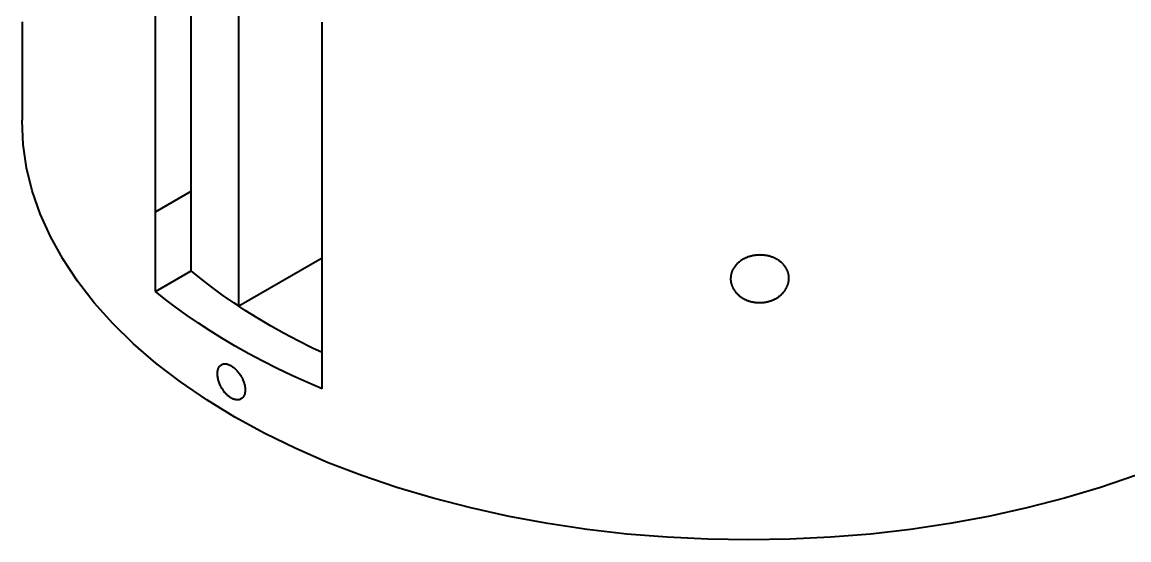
# Model space of a CAD drawing. Header units: inches. Extents: x 0.3 to 10.7, y 0.3 to 8.2.
# Drawn here: x 6.563 to 8.752, y 4.774 to 5.798 of the extents above; entities that cross this region are included whole.
import ezdxf

# ---------------------------------------------------------------- set-up
doc = ezdxf.new("R2010")
doc.units = ezdxf.units.IN
doc.header["$LTSCALE"] = 0.03937
doc.header["$MEASUREMENT"] = 0
doc.layers.add('Geometries', color=7, linetype='Continuous')

msp = doc.modelspace()

# ---------------------------------------------------------------- linework, layer by layer
at = {"layer": 'Geometries', "linetype": 'Continuous', "lineweight": 40}
for p, q in [((6.8267, 5.4229), (6.827, 5.9908)), ((6.8974, 5.4637), (6.8976, 5.9379)), ((6.9909, 5.8794), (6.9909, 5.2365)), ((7.1563, 5.3311), (7.1566, 5.7983)), ((6.563, 5.6031), (6.563, 5.604)), ((6.8267, 5.4229), (6.8974, 5.4637)), ((6.8975, 5.306), (6.8974, 5.4637)), ((6.8268, 5.2652), (6.8267, 5.4229)), ((7.1563, 5.3311), (6.9914, 5.2362)), ((7.1562, 5.2304), (7.1563, 5.3311)), ((6.8268, 5.2652), (6.8975, 5.306)), ((8.0795, 5.2913), (8.0795, 5.2913)), ((6.9913, 5.2361), (6.9909, 5.2365)), ((7.1563, 5.1443), (7.1562, 5.2304)), ((7.1564, 5.0726), (7.1563, 5.1443))]:
    msp.add_line(p, q, dxfattribs=at)
at = {"layer": 'Geometries', "linetype": 'Continuous', "lineweight": 40, "flags": 128}
for points in [[(6.5632, 5.799), (6.5632, 5.7951), (6.5632, 5.7911), (6.5632, 5.7872), (6.5632, 5.7834), (6.5632, 5.7796), (6.5632, 5.7758), (6.5631, 5.772), (6.5631, 5.7683), (6.5631, 5.7635), (6.5631, 5.7586), (6.5631, 5.7538), (6.5631, 5.7491), (6.5631, 5.7443), (6.5631, 5.7396), (6.5631, 5.7349), (6.5631, 5.7297), (6.5631, 5.7245), (6.5631, 5.7194), (6.5631, 5.7143), (6.5631, 5.7092), (6.5631, 5.7027), (6.5631, 5.6962), (6.5631, 5.6898), (6.5631, 5.6834), (6.5631, 5.6769), (6.5631, 5.6753), (6.5631, 5.6738), (6.5631, 5.6722), (6.5631, 5.6706), (6.5631, 5.6691), (6.5631, 5.6676), (6.563, 5.6661), (6.563, 5.6647), (6.563, 5.6632), (6.563, 5.6615), (6.563, 5.6599), (6.563, 5.6582), (6.563, 5.6566), (6.563, 5.655), (6.563, 5.6534), (6.563, 5.652), (6.563, 5.6507), (6.563, 5.6494), (6.563, 5.6481), (6.563, 5.6469), (6.563, 5.6461), (6.563, 5.6454), (6.563, 5.6447), (6.563, 5.6441), (6.563, 5.6434), (6.563, 5.6426), (6.563, 5.6419), (6.563, 5.6411), (6.563, 5.6403), (6.563, 5.6395), (6.563, 5.6387), (6.563, 5.6379), (6.563, 5.637), (6.563, 5.6361), (6.563, 5.6351), (6.563, 5.6341), (6.563, 5.633), (6.563, 5.6319), (6.563, 5.6308), (6.563, 5.6298), (6.563, 5.6288), (6.563, 5.6277), (6.563, 5.6266), (6.563, 5.6255), (6.563, 5.6244), (6.563, 5.6232), (6.563, 5.622), (6.563, 5.6206), (6.563, 5.6193), (6.563, 5.6179), (6.563, 5.6166), (6.563, 5.6151), (6.563, 5.6137), (6.563, 5.6122), (6.563, 5.6108), (6.563, 5.6092), (6.563, 5.6077), (6.563, 5.6062), (6.563, 5.6046), (6.563, 5.604)], [(8.7649, 4.9007), (8.6958, 4.8772), (8.6241, 4.8559), (8.5499, 4.8368), (8.474, 4.82), (8.3973, 4.8058), (8.3196, 4.7942), (8.241, 4.7852), (8.1616, 4.7788), (8.0812, 4.7749), (8, 4.7736), (7.9188, 4.7749), (7.8385, 4.7788), (7.759, 4.7852), (7.6805, 4.7942), (7.6028, 4.8058), (7.526, 4.82), (7.4501, 4.8368), (7.3759, 4.8559), (7.3042, 4.8772), (7.2351, 4.9007), (7.1685, 4.9264), (7.1044, 4.9543), (7.0429, 4.9844), (6.9839, 5.0166), (6.928, 5.0507), (6.876, 5.0862), (6.8277, 5.1232), (6.7832, 5.1616), (6.7425, 5.2016), (6.7055, 5.2429), (6.6724, 5.2858), (6.6434, 5.3296), (6.6188, 5.3739), (6.5987, 5.4188), (6.5831, 5.4641), (6.5719, 5.51), (6.5652, 5.5564), (6.563, 5.6031)], [(7.9992, 5.3335), (7.999, 5.3335), (7.9977, 5.333), (7.9965, 5.3326), (7.9954, 5.3321), (7.9943, 5.3316), (7.9931, 5.3311), (7.992, 5.3306), (7.991, 5.33), (7.9899, 5.3295), (7.9888, 5.3289), (7.9878, 5.3283), (7.9868, 5.3277), (7.9858, 5.3271), (7.9847, 5.3264), (7.9837, 5.3257), (7.9827, 5.3249), (7.9817, 5.3242), (7.9808, 5.3234), (7.9799, 5.3227), (7.979, 5.3219), (7.9782, 5.3212), (7.9774, 5.3204), (7.9766, 5.3196), (7.9758, 5.3188), (7.975, 5.3179), (7.9743, 5.3171), (7.9736, 5.3162), (7.9729, 5.3154), (7.9722, 5.3145), (7.9715, 5.3135), (7.9709, 5.3126), (7.9702, 5.3116), (7.9697, 5.3106), (7.9691, 5.3097), (7.9686, 5.3087), (7.9681, 5.3078), (7.9677, 5.3068), (7.9672, 5.3058), (7.9668, 5.3049), (7.9665, 5.3039), (7.9661, 5.3029), (7.9658, 5.3019), (7.9655, 5.3009), (7.9652, 5.2998), (7.965, 5.2987), (7.9647, 5.2976), (7.9646, 5.2966), (7.9644, 5.2955), (7.9643, 5.2944), (7.9642, 5.2934), (7.9641, 5.2924), (7.9641, 5.2913), (7.9641, 5.2905)], [(8.0795, 5.2913), (8.0795, 5.2923), (8.0794, 5.2934), (8.0793, 5.2944), (8.0792, 5.2955), (8.0791, 5.2965), (8.079, 5.2975), (8.0788, 5.2985), (8.0786, 5.2996), (8.0783, 5.3006), (8.0781, 5.3016), (8.0778, 5.3026), (8.0774, 5.3037), (8.077, 5.3047), (8.0766, 5.3058), (8.0762, 5.3068), (8.0758, 5.3078), (8.0753, 5.3087), (8.0748, 5.3097), (8.0743, 5.3106), (8.0738, 5.3115), (8.0732, 5.3124), (8.0726, 5.3133), (8.072, 5.3142), (8.0714, 5.3151), (8.0707, 5.316), (8.07, 5.3169), (8.0692, 5.3178), (8.0685, 5.3187), (8.0677, 5.3195), (8.0668, 5.3204), (8.066, 5.3211), (8.0652, 5.3219), (8.0644, 5.3227), (8.0635, 5.3234), (8.0626, 5.3241), (8.0617, 5.3248), (8.0608, 5.3255), (8.0598, 5.3262), (8.0588, 5.3269), (8.0579, 5.3275), (8.0568, 5.3282), (8.0557, 5.3288), (8.0546, 5.3294), (8.0535, 5.33), (8.0524, 5.3306), (8.0513, 5.3311), (8.0502, 5.3316), (8.0491, 5.3321), (8.0479, 5.3325), (8.0468, 5.333), (8.0457, 5.3334), (8.0445, 5.3338), (8.0433, 5.3342), (8.0421, 5.3345), (8.0409, 5.3349), (8.0396, 5.3352), (8.0384, 5.3355), (8.0371, 5.3358), (8.0358, 5.3361), (8.0345, 5.3363), (8.0332, 5.3365), (8.032, 5.3367), (8.0307, 5.3369), (8.0294, 5.337), (8.0282, 5.3371), (8.0269, 5.3372), (8.0256, 5.3373), (8.0244, 5.3373), (8.0231, 5.3373), (8.0218, 5.3374), (8.0205, 5.3373), (8.0191, 5.3373), (8.0178, 5.3372), (8.0165, 5.3371), (8.0151, 5.337), (8.0139, 5.3369), (8.0126, 5.3367), (8.0113, 5.3365), (8.0101, 5.3363), (8.0088, 5.3361), (8.0076, 5.3358), (8.0064, 5.3356), (8.0051, 5.3353), (8.0039, 5.335), (8.0027, 5.3346), (8.0015, 5.3343), (8.0002, 5.3339), (7.9992, 5.3335)], [(6.9909, 5.2365), (6.9816, 5.2427), (6.9595, 5.258), (6.9381, 5.2737), (6.9175, 5.2897), (6.8975, 5.306)], [(7.9641, 5.2905), (7.9641, 5.2903), (7.9641, 5.2892), (7.9641, 5.2882), (7.9642, 5.2872), (7.9643, 5.2861), (7.9644, 5.2851), (7.9646, 5.284), (7.9648, 5.2829), (7.965, 5.2818), (7.9653, 5.2807), (7.9656, 5.2797), (7.9659, 5.2787), (7.9662, 5.2776), (7.9666, 5.2766), (7.967, 5.2756), (7.9674, 5.2747), (7.9678, 5.2737), (7.9683, 5.2727), (7.9688, 5.2717), (7.9693, 5.2708), (7.9699, 5.2698), (7.9705, 5.2688), (7.9711, 5.2679), (7.9717, 5.2669), (7.9724, 5.2659), (7.9731, 5.265), (7.9738, 5.2641), (7.9746, 5.2633), (7.9753, 5.2624), (7.9761, 5.2616), (7.9769, 5.2607), (7.9777, 5.2599), (7.9785, 5.2591), (7.9794, 5.2583), (7.9802, 5.2576), (7.9811, 5.2568), (7.9821, 5.2561), (7.9831, 5.2553), (7.9841, 5.2546), (7.9851, 5.2539), (7.9862, 5.2532), (7.9872, 5.2525), (7.9882, 5.2519), (7.9892, 5.2513), (7.9903, 5.2507), (7.9914, 5.2502), (7.9925, 5.2496), (7.9936, 5.2491), (7.9947, 5.2486), (7.9958, 5.2481), (7.997, 5.2476), (7.9982, 5.2472), (7.9994, 5.2467), (8.0007, 5.2463), (8.0019, 5.2459), (8.0032, 5.2456), (8.0044, 5.2452), (8.0056, 5.2449), (8.0069, 5.2447), (8.0081, 5.2444), (8.0093, 5.2442), (8.0106, 5.244), (8.0118, 5.2438), (8.0131, 5.2436), (8.0144, 5.2435), (8.0156, 5.2434), (8.017, 5.2433), (8.0183, 5.2432), (8.0196, 5.2431), (8.021, 5.2431), (8.0223, 5.2431), (8.0236, 5.2432), (8.0249, 5.2432), (8.0261, 5.2433), (8.0274, 5.2434), (8.0287, 5.2435), (8.0299, 5.2437), (8.0312, 5.2438), (8.0325, 5.244), (8.0337, 5.2443), (8.0349, 5.2445), (8.0362, 5.2448), (8.0375, 5.2451), (8.0388, 5.2454), (8.0401, 5.2458), (8.0414, 5.2461), (8.0426, 5.2465), (8.0437, 5.2469), (8.0449, 5.2474), (8.0461, 5.2478), (8.0472, 5.2483), (8.0484, 5.2488), (8.0495, 5.2493), (8.0506, 5.2498), (8.0517, 5.2504), (8.0528, 5.2509), (8.0539, 5.2515), (8.055, 5.2522), (8.0561, 5.2528), (8.0572, 5.2535), (8.0582, 5.2542), (8.0592, 5.2549), (8.0602, 5.2556), (8.0611, 5.2564), (8.062, 5.2571), (8.0629, 5.2578), (8.0638, 5.2586), (8.0647, 5.2594), (8.0655, 5.2602), (8.0663, 5.261), (8.0671, 5.2619), (8.068, 5.2627), (8.0687, 5.2637), (8.0695, 5.2646), (8.0703, 5.2655), (8.071, 5.2665), (8.0716, 5.2674), (8.0723, 5.2683), (8.0729, 5.2692), (8.0734, 5.2702), (8.074, 5.2711), (8.0745, 5.2721), (8.075, 5.2731), (8.0755, 5.274), (8.076, 5.275), (8.0764, 5.276), (8.0768, 5.2771), (8.0772, 5.2781), (8.0775, 5.2792), (8.0779, 5.2803), (8.0782, 5.2813), (8.0784, 5.2823), (8.0786, 5.2833), (8.0788, 5.2843), (8.079, 5.2853), (8.0791, 5.2863), (8.0793, 5.2873), (8.0793, 5.2883), (8.0794, 5.2893), (8.0795, 5.2903), (8.0795, 5.2913)], [(7.1564, 5.0726), (7.1261, 5.0856), (7.0965, 5.0991), (7.0675, 5.113), (7.0392, 5.1273), (7.0115, 5.142), (6.9845, 5.1572), (6.9582, 5.1728), (6.9347, 5.1874), (6.9118, 5.2024), (6.8896, 5.2176), (6.868, 5.2331), (6.8471, 5.249), (6.8268, 5.2652)], [(7.1562, 5.1443), (7.1374, 5.1533), (7.109, 5.1675), (7.0812, 5.1822), (7.0541, 5.1974), (7.0278, 5.213), (7.0043, 5.2277), (6.9913, 5.2361)], [(6.957, 5.1203), (6.957, 5.1203), (6.9577, 5.1207), (6.9584, 5.121), (6.959, 5.1213), (6.9597, 5.1215), (6.9604, 5.1217), (6.9611, 5.1218), (6.9618, 5.1219), (6.9624, 5.122), (6.9635, 5.1221), (6.9646, 5.1221), (6.9657, 5.122), (6.9667, 5.1218), (6.9677, 5.1217), (6.969, 5.1214), (6.9702, 5.121), (6.9713, 5.1206), (6.9724, 5.1201), (6.9735, 5.1197), (6.9745, 5.1192), (6.9754, 5.1187), (6.9762, 5.1182), (6.9766, 5.118), (6.977, 5.1177), (6.9774, 5.1175), (6.9778, 5.1172), (6.9782, 5.117), (6.9786, 5.1167), (6.9791, 5.1164), (6.9802, 5.1155), (6.9814, 5.1146), (6.9829, 5.1134), (6.9843, 5.1121), (6.9858, 5.1107), (6.9871, 5.1093), (6.9884, 5.1079), (6.9897, 5.1064), (6.9909, 5.1048), (6.9922, 5.1032), (6.9934, 5.1014), (6.9946, 5.0996), (6.9958, 5.0976), (6.9962, 5.0969), (6.9967, 5.0961), (6.9971, 5.0954), (6.9974, 5.0947), (6.9978, 5.0939), (6.9982, 5.0932), (6.9985, 5.0925), (6.9994, 5.0906), (7.0002, 5.0887), (7.0008, 5.087), (7.0014, 5.0854), (7.0019, 5.0839), (7.0023, 5.0824), (7.0027, 5.081), (7.0031, 5.0793), (7.0034, 5.0777), (7.0036, 5.0763), (7.0038, 5.0749), (7.0039, 5.0737), (7.004, 5.0725), (7.004, 5.0714), (7.004, 5.0705), (7.004, 5.0695), (7.004, 5.0685), (7.0039, 5.0674), (7.0038, 5.0663), (7.0036, 5.0651), (7.0034, 5.0639), (7.0031, 5.0627), (7.0027, 5.0614), (7.0023, 5.0604), (7.0019, 5.0594), (7.0014, 5.0585), (7.0008, 5.0575), (7.0002, 5.0565), (6.9995, 5.0556), (6.9987, 5.0548), (6.9978, 5.0539), (6.9969, 5.0532), (6.9958, 5.0525), (6.9958, 5.0525)], [(6.9492, 5.1026), (6.9492, 5.104), (6.9493, 5.1055), (6.9495, 5.1069), (6.9497, 5.1083), (6.95, 5.1098), (6.9504, 5.1112), (6.9508, 5.1126), (6.9513, 5.1137), (6.9519, 5.1149), (6.9525, 5.116), (6.9533, 5.117), (6.9541, 5.1179), (6.955, 5.1188), (6.956, 5.1196), (6.957, 5.1203)], [(6.9958, 5.0525), (6.9955, 5.0523), (6.9951, 5.0521), (6.9947, 5.0519), (6.9943, 5.0518), (6.9939, 5.0516), (6.9936, 5.0515), (6.9932, 5.0513), (6.9921, 5.051), (6.991, 5.0508), (6.9897, 5.0507), (6.9884, 5.0506), (6.9871, 5.0507), (6.9859, 5.0508), (6.9844, 5.0511), (6.983, 5.0515), (6.9816, 5.0519), (6.9802, 5.0524), (6.9788, 5.053), (6.9775, 5.0537), (6.9763, 5.0544), (6.976, 5.0546), (6.9757, 5.0548), (6.9753, 5.055), (6.975, 5.0552), (6.9747, 5.0554), (6.9743, 5.0556), (6.974, 5.0558), (6.973, 5.0566), (6.972, 5.0573), (6.971, 5.0581), (6.9699, 5.059), (6.9689, 5.06), (6.9678, 5.061), (6.9667, 5.062), (6.9657, 5.0632), (6.9646, 5.0644), (6.9635, 5.0656), (6.9625, 5.067), (6.9614, 5.0685), (6.9603, 5.07), (6.9592, 5.0717), (6.9581, 5.0734), (6.9571, 5.0752), (6.9566, 5.076), (6.9562, 5.0767), (6.9559, 5.0775), (6.9555, 5.0782), (6.9551, 5.079), (6.9548, 5.0797), (6.954, 5.0815), (6.9533, 5.0832), (6.9525, 5.0851), (6.9519, 5.087), (6.9513, 5.0888), (6.9508, 5.0906), (6.9504, 5.0926), (6.95, 5.0945), (6.9497, 5.0963), (6.9495, 5.098), (6.9493, 5.0996), (6.9492, 5.1011), (6.9492, 5.1026)]]:
    msp.add_lwpolyline(points, dxfattribs=at)

doc.saveas('drawing.dxf')
